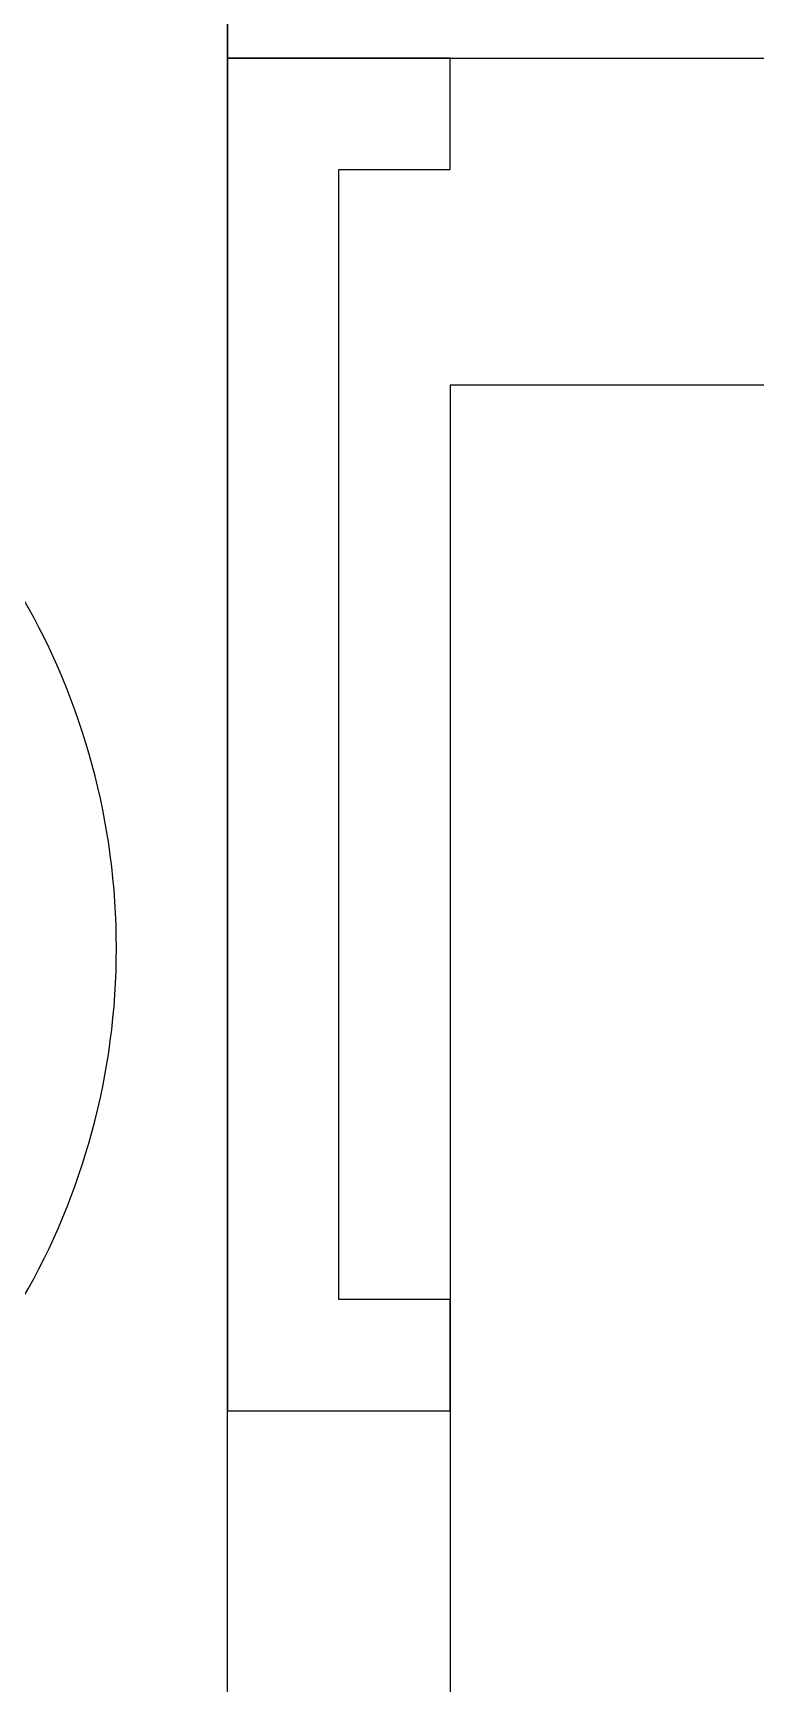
# Model space of a CAD drawing. Extents: x 0 to 508, y 0 to 304.
# Drawn here: x 64.4 to 96.9, y 62 to 136.1 of the extents above; entities that cross this region are included whole.
import ezdxf

# ---------------------------------------------------------------- set-up
doc = ezdxf.new("R2010")
doc.units = 0
doc.layers.get('0').update_dxf_attribs({"linetype": 'CONTINUOUS'})

msp = doc.modelspace()

# ---------------------------------------------------------------- linework, layer by layer
at = {"color": 7}
for points in [[(73.120779, 25.010248), (73.120779, 165.010264)], [(73.120779, 165.010264), (73.120779, 135.010263)], [(73.120779, 135.010263), (113.120779, 135.010263)], [(73.120779, 135.010263), (73.120779, 74.210262)], [(83.120759, 135.010263), (73.120779, 135.010263)], [(83.120759, 130.010268), (83.120759, 135.010263)], [(78.120769, 79.210257), (78.120769, 130.010268)], [(78.120769, 130.010268), (83.120759, 130.010268)], [(98.120756, 120.315826), (83.120759, 120.315826)], [(83.120759, 120.315826), (83.120759, 20.915826)], [(83.120759, 79.210257), (78.120769, 79.210257)], [(83.120759, 74.210262), (83.120759, 79.210257)], [(73.120779, 74.210262), (83.120759, 74.210262)]]:
    msp.add_lwpolyline(points, dxfattribs=at)
msp.add_lwpolyline([(68.120763, 95.010264)], close=True, dxfattribs=at)
for points in [[(68.120763, 95.010264), (68.127288, 106.268477), (62.124851, 116.674288), (52.376038, 122.305279)], [(52.376038, 67.715248), (62.124851, 73.346239), (68.127288, 83.75205), (68.120763, 95.010264)]]:
    msp.add_open_spline(points, degree=3, dxfattribs=at)

doc.saveas('drawing.dxf')
